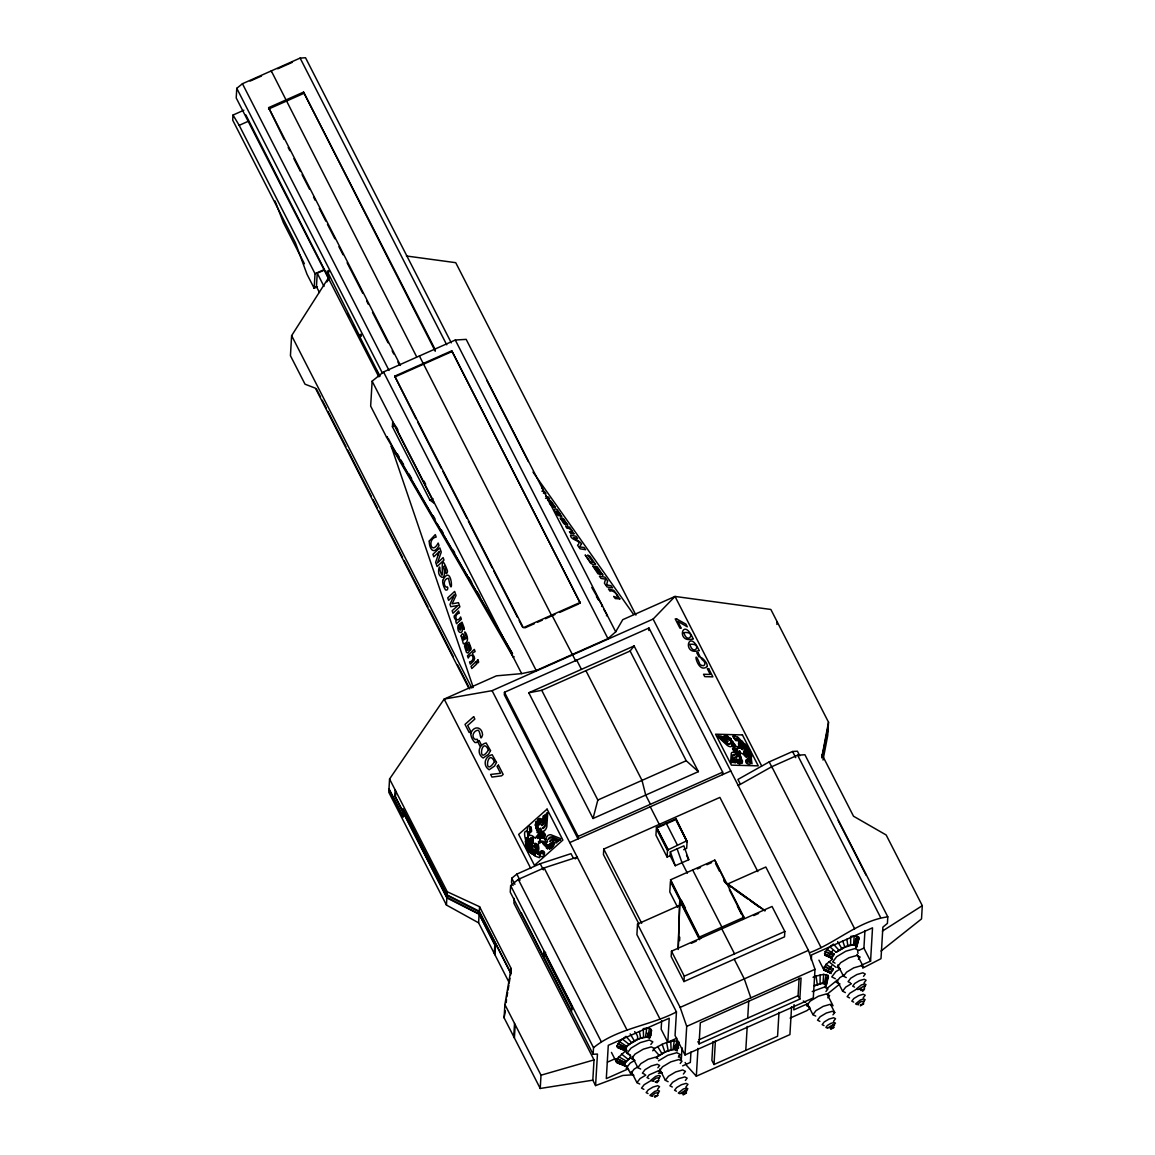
<?xml version="1.0" encoding="UTF-8"?>
<svg xmlns="http://www.w3.org/2000/svg" width="1155" height="1155" viewBox="0 0 1155 1155"><rect width="100%" height="100%" fill="white"/><g stroke="black" fill="none" stroke-linecap="round" stroke-linejoin="round"><path stroke-width="1.5" d="M542.763 828.048A8.172 5.905 82.4 0 0 545.579 822.1C547.513 814.159 543.442 811.676 544.438 819.386A6.583 4.764 82.4 0 1 541.955 825.666L541.377 825.002M678.173 948.183L679.746 901.795L680.829 903.412M678.245 949.482L679.79 901.001L699.555 939.665L699.612 938.683L670.42 881.554L669.799 891.992L677.653 907.354M679.631 940.661L679.746 937.153M243.849 110.23L233.007 115.052L232.704 120.134L295.406 242.767L306.985 274.211L314.16 288.259L317.408 286.815M451.302 342.862L305.526 57.75L300.112 58.082L242.449 83.723L236.775 88.314L236.212 97.93L326.923 275.338L328.193 274.774L328.439 270.501M284.101 139.466L268.624 107.646L303.563 92.111L435.348 349.864M271.237 71.682L271.281 70.903L416.609 356.736M435.262 351.279L303.563 92.111M328.944 277.157L291.623 335.643L290.439 355.682L305.021 384.196L315.43 388.196L469.031 688.625M314.16 288.259L315.026 273.692L239.186 125.332L233.007 115.052M319.459 292.518L316.456 286.642L317.279 272.681M326.908 281.892L328.843 278.875L324.367 269.534L245.842 114.922M326.923 275.338L327.168 271.064L359.956 336.726L361.226 336.163M378.782 376.775L327.471 276.42L327.717 272.45L328.987 271.887M359.508 336.206L359.595 334.806L360.865 334.243L360.779 335.643L359.508 336.206L379.807 375.895M509.369 983.006L478.603 922.831L446.436 905.044L388.787 792.272L389.567 779.004L444.17 699.078L496.433 675.834L521.656 673.625L536.209 670.521L607.949 638.628L615.702 631.814L466.172 339.368L455.287 340.032L383.532 371.939L372.141 381.179L370.654 406.098L386.506 437.095L512.56 653.658M415.959 418.702L394.721 376.155L451.764 350.788L580.33 603.242L451.764 350.788M392.411 426.729L392.686 421.994L434.28 503.335L429.877 500.028L392.411 426.729L395.515 425.358M395.154 789.919L394.779 796.055L402.821 811.763L402.604 815.387L388.99 788.764M395.79 791.161L395.458 796.791L402.85 811.258L402.994 808.774L447.043 894.908L479.282 911.266L510.856 973.03M446.436 905.044L447.23 891.761L389.567 779.004M478.603 922.831L479.556 906.704L447.23 891.761M504.461 692.278L504.316 694.761L578.02 838.905L578.164 836.422L504.461 692.278L648.98 628.017L722.684 772.161L722.539 774.644M494.297 953.539L494.816 944.992L479.108 914.269L446.87 897.911L403.456 813.019L403.21 817.148L388.961 789.269M494.946 954.795L495.481 945.728L479.137 913.764L446.898 897.392L403.485 812.514L403.6 810.536L447.014 895.414L479.253 911.786L510.828 973.535L510.582 975.051M575.19 858.916L577.211 857.125L544.12 867.91L518.292 879.403L510.64 885.611L510.25 892.151L593.136 1054.255L597.453 1054.067L595.576 1085.599L622.762 1075.449L633.431 1074.8M573.385 858.281L571.018 853.66L540.208 863.709L516.834 874.104L511.766 878.204L511.521 882.406L513.094 885.481M595.576 1085.599L592.818 1080.17L540.222 1088.472L504.1 1017.8L504.879 1004.532L511.131 968.467L479.556 906.704M506.265 1002.627L506.468 999.393M514.192 898.388L513.903 903.21L594.017 1059.9L592.818 1080.17M510.828 973.535L511.131 968.467M513.758 1036.699L514.538 1023.431M514.394 1037.941L515.188 1024.673M554.977 614.503L551.801 615.918L551.859 615.023L575.782 661.079M572.534 1008.835L545.319 955.604L545.521 952.225M540.222 1088.472L541.016 1075.204L504.879 1004.532M757.839 871.606L719.897 797.412L603.762 849.055L603.43 854.556L638.946 924.014M593.136 1054.255L593.526 1047.7L510.64 885.611M648.836 630.5L648.98 628.017M679.746 901.795L679.53 905.39L637.531 924.058L636.91 934.597L676.455 1011.939L675.054 1035.501L685.002 1054.963L813.293 997.92L814.997 969.334L808.428 950.363L765.823 867.015L727.058 884.254M627.064 1050.631L625.649 1049.101C627.8 1040.294 644.317 1043.138 634.644 1031.617M675.906 819.992L687.066 841.822L675.978 818.808L656.401 827.514L668.095 849.806L657.628 829.319M667.099 857.039L667.489 850.528L656.329 828.698L655.939 835.209L667.099 857.039L670.131 855.696L670.362 851.841L683.876 845.835L688.77 859.71L675.256 865.73L670.131 855.696M667.518 850.066L687.138 840.638M661.656 1020.674L661.151 1029.235L667.792 1042.229L676.758 1038.244M742.766 919.496L744.022 917.243L714.815 860.114L670.521 879.821L699.656 938.033L700.782 938.163M675.978 818.808L687.095 841.36M656.733 1057.143L664.948 1052.219L662.162 1044.293L666.623 1042.532L674.26 1040.799L678.562 1041.796L677.061 1051.151M671.488 951.186L671.171 956.571L683.962 981.577L784.505 936.864L784.837 931.479L772.045 906.473L671.488 951.186L684.28 976.192L683.962 981.577M667.792 1042.229L669.221 1018.234L608.281 1045.333L606.303 1078.611L628.147 1068.895M687.066 841.822L686.676 848.333L683.644 849.69M682.013 1047.744L681.291 1059.9L679.068 1055.569M685.002 1054.963L686.705 1026.376L680.151 1007.405L637.531 924.058M690.95 1052.046L690.344 1062.441L682.634 1065.863M699.656 938.033L670.521 879.821M791.579 1006.785L789.919 1034.591L696.321 1076.215L697.981 1048.394M699.064 1043.903L700.32 1022.767L801.079 977.967L799.823 999.104L699.064 1043.903L697.909 1041.637M714.815 860.114L725.297 881.842M712.996 1041.579L711.884 1060.362L714.007 1064.506L777.575 1036.237L778.99 1012.329M714.007 1064.506L715.421 1040.597M745.784 1050.371L747.213 1026.463M747.704 1018.089L748.714 1001.183M776.911 624.436L777.07 621.621M794.106 1004.662L793.788 1009.874L807.244 1003.897M799.823 999.104L798.076 995.711L799.13 978.097M821.754 757.507L828.51 722.222L770.861 609.465L675.011 596.442L622.747 619.672L615.702 631.814M811.301 960.065L811.604 954.925L872.53 927.826L870.567 961.104L861.197 965.277M828.51 722.222L827.731 735.49L823.01 760.062M830.907 957.712L824.93 955.142L825.146 951.706L829.795 946.739L836.105 952.254L844.911 947.288L842.688 940.892M870.567 961.104L863.911 948.111L864.951 930.598M738.218 785.53L771.785 766.689L797.614 755.197L804.934 754.749L887.805 916.853L887.415 923.394L882.882 927.147L881.005 958.679L862.727 968.107M821.941 754.475L853.516 816.224L886.174 834.993L922.296 905.664L921.517 918.932L881.034 951.041M649.543 1038.475L651.535 1030.578L649.413 1028.282L646.742 1028.138L645.501 1037.219M673.019 1049.895L674.26 1040.799M822.418 983.454L826.46 984.71L827.962 975.354L823.674 974.372L823.039 982.963L814.362 985.778L823.039 982.963L826.114 983.67L825.969 986.125L825.146 986.413L826.735 980.378M856.923 943.462L855.711 947.923L859.002 938.322L858.512 936.864L854.224 935.882L853.588 944.472L844.911 947.288M647.796 1033.927L647.276 1037.334L647.897 1036.829M675.054 1048.292L675.574 1044.9M855.783 938.279L854.758 945.079L856.173 946.595L857.01 946.219L858.512 936.864M651.045 1029.119L649.197 1037.435L648.027 1036.843L649.413 1028.282M674.794 1049.996L676.931 1040.958M826.33 974.517L824.194 983.569M856.894 936.026L855.494 944.588L852.982 944.963M506.958 996.751L507.637 992.362M508.07 990.08L508.907 985.071M509.398 981.808L509.976 978.299M504.1 1017.8L505.356 1010.914M821.97 757.853L828.323 725.369M822.519 756.467L828.178 727.852M822.49 756.973L828.149 728.357M649.067 1034.577L648.359 1037.883L649.197 1037.435M676.238 1048.899L676.931 1045.607M856.894 940.675L855.841 945.627L856.664 945.18C849.43 943.014 841.937 948.385 836.105 952.254M675.877 1050.545L678.562 1041.796M827.962 975.354L825.291 984.118M649.76 1036.959L651.535 1030.578M677.278 1049.635L679.039 1043.254M825.969 986.125L828.453 976.812M856.519 947.634L859.002 938.322M593.035 818.491L597.828 800.04L541.738 690.315L528.773 692.783L593.035 818.491L698.385 771.641L634.109 645.948L528.773 692.783M617.463 1047.397L626.328 1051.122L617.463 1047.397L616.972 1045.939L619.484 1041.593L625.952 1036.353L631.641 1042.705M630.341 1057.619L624.407 1063.062L624.263 1065.516L625.433 1066.123L616.568 1062.412L616.77 1058.962L625.057 1051.353C635.784 1058.962 627.598 1057.301 624.768 1064.101L624.263 1065.516L616.568 1062.412L611.457 1052.407M830.012 972.712L824.049 970.157L823.558 968.699L826.07 964.338L832.538 959.098M637.43 1039.543L640.65 1037.955L639.408 1031.473M664.948 1052.219L668.168 1050.631L666.623 1042.532M817.321 984.609L816.022 976.091L823.674 974.372M847.885 946.118L846.889 939.217M542.475 832.033L543.471 831.903L545.377 834.82A3.754 2.714 82.4 0 1 543.731 837.606L545.925 841.822C548.12 844.045 548.177 839.122 545.651 839.266M649.428 1037.522L651.203 1035.212L647.233 1033.191M650.843 1044.452L652.835 1041.853L649.269 1040.034L640.216 1042.633L631.005 1048.148L627.021 1053.346L630.587 1055.165M633.806 1075.334L630.63 1073.717L634.182 1069.097L638.267 1066.642M640.621 1069.039L637.834 1067.624L640.938 1063.582L648.114 1059.294L655.145 1057.258L657.917 1058.687M652.705 1050.805L654.481 1048.509L651.305 1046.878L643.263 1049.188L635.062 1054.096L631.525 1058.716L634.701 1060.333M639.726 1084.04L636.939 1082.625L640.043 1078.582L645.789 1075.146M657.859 1067.783L659.635 1065.473L657.253 1064.246L651.218 1065.993L645.068 1069.66L642.411 1073.125L644.793 1074.352M658.884 1078.005L660.357 1076.085L659.043 1075.406L655.694 1076.373L650.799 1080.344L652.127 1081.022M658.451 1079.174L659.491 1077.832L656.213 1078.034L652.792 1080.806L653.716 1081.282M656.964 1082.784L658.985 1080.272L655.159 1081.975L658.393 1081.037M678.36 1057.128L680.353 1054.529L676.787 1052.696L667.734 1055.309L658.523 1060.824M657.484 1089.338L659.548 1086.653L657.7 1085.7L653.008 1087.057L648.229 1089.916L646.15 1092.601L648.013 1093.554M668.124 1081.701L665.352 1080.286L668.456 1076.243L675.617 1071.956L682.663 1069.934L685.435 1071.349L683.37 1074.049M680.223 1063.481L681.999 1061.171L678.808 1059.539L670.781 1061.864L662.58 1066.758L659.029 1071.378L662.219 1073.009M657.989 1093.02L659.476 1091.085L658.148 1090.421L654.798 1091.374L649.904 1095.344L651.232 1096.023M657.57 1094.175L658.595 1092.832L655.333 1093.034L651.896 1095.806L652.835 1096.283M685.377 1080.445L687.153 1078.135L684.771 1076.922L678.736 1078.655L672.585 1082.336L669.929 1085.801L672.311 1087.014M685.882 1086.999L687.961 1084.314L686.099 1083.361L681.407 1084.718L676.628 1087.577L674.563 1090.262L676.411 1091.215M685.969 1091.836L687.008 1090.493L686.084 1090.017L680.309 1093.467L683.587 1093.265M832.596 950.753L828.164 956.528L832.134 958.563M834.213 953.972L832.279 957.221L824.453 953.698M831.716 965.768L827.283 971.528L831.254 973.564M833.333 968.987L831.383 972.221L823.558 968.699M825.955 991.495L827.947 988.897L824.367 987.077L812.254 991.524M815.719 1016.082L812.932 1014.653L816.036 1010.625L823.212 1006.337L830.243 1004.301L833.029 1005.731L827.298 994.542M846.269 977.592L843.497 976.177L846.601 972.135L853.762 967.847L860.807 965.811L863.579 967.24L857.039 954.449M827.803 997.848L829.579 995.538L826.403 993.921L818.361 996.231L810.175 1001.14L806.623 1005.745L809.799 1007.377M858.367 959.357L860.129 957.047L856.952 955.43L848.925 957.74L840.725 962.649L837.173 967.255L840.349 968.886L835.772 971.702L831.788 976.899L835.354 978.733M845.388 992.593L842.601 991.178L845.705 987.135L851.437 983.699M832.957 1014.826L834.733 1012.516L830.676 1004.576M863.521 976.336L865.283 974.026L862.9 972.799L856.88 974.546L850.73 978.213L848.073 981.678L850.455 982.905M833.477 1021.381L835.541 1018.681L833.693 1017.743L829.001 1019.085L824.222 1021.944L822.158 1024.644L824.006 1025.597M864.027 982.891L866.091 980.191L864.243 979.252L859.551 980.595L854.772 983.454L852.708 986.153L854.556 987.106M833.564 1026.217L834.589 1024.875L833.665 1024.398L827.904 1027.849L831.167 1027.647M864.546 986.558L866.019 984.638L864.705 983.959L861.356 984.926L856.461 988.897L857.775 989.575M864.113 987.727L865.153 986.384L864.229 985.908L858.454 989.359L861.731 989.156M862.626 991.337L864.647 988.824L860.822 990.528L864.056 989.59M863.132 997.891L865.211 995.206L863.348 994.253L858.67 995.61L853.892 998.469L851.812 1001.154L853.675 1002.107M863.651 1001.573L865.124 999.638L863.81 998.96L860.461 999.927L855.566 1003.897L856.894 1004.576M863.218 1002.728L864.258 1001.385L860.995 1001.587L857.559 1004.359L858.497 1004.836M541.738 690.315L630.11 651.016L634.109 645.948M542.749 828.019L542.893 828.554A7.868 5.688 82.4 0 0 546.113 822.273L546.272 814.073A1.819 1.314 82.4 0 1 547.744 812.745L546.791 826.951A7.811 5.645 82.4 0 1 541.681 831.499L541.291 830.719A3.479 2.512 82.4 0 0 540.8 828.164L539.573 828.655L541.897 834.444L542.417 832.279M850.629 945.324L850.701 936.416L854.224 935.882M820.079 983.815L820.151 974.907M530.809 868.531L444.17 699.078L492.088 690.661L653.109 619.066L675.011 596.442L761.65 765.881M543.731 853.43L542.244 853.877L539.833 852.246A1.761 1.271 82.4 0 0 538.028 852.39L540.121 854.844L540.02 856.664L542.85 856.433A1.79 1.299 82.4 0 0 543.991 855.436L543.832 852.563L541.868 851.466C544.9 857.645 546.243 850.037 541.219 850.73A1.559 1.126 82.4 0 0 541.06 853.04M742.42 742.333L743.603 744.657L741.929 741.698M550.141 844.334L549.231 845.128A4.418 3.191 82.4 0 0 551.917 847.626L552.812 846.716A4.158 3.003 82.4 0 1 550.141 844.319M593.526 1047.7C617.232 1028.224 649.774 1025.958 676.455 1011.939M826.648 988.709L836.307 980.884M809.771 1008.344L807.027 1010.567L790.092 1018.089M827.572 993.906L839.902 983.916M656.141 1057.172L664.977 1051.887L673.639 1049.39M829.795 946.739L833.434 944.097L839.122 950.45M882.406 931.089L922.296 905.664M634.716 1060.391L630.11 1063.149L626.126 1068.346L628.508 1069.559M662.162 1044.293L653.47 1049.014L659.159 1055.367M650.323 1080.993L644.187 1084.675L641.516 1088.126L643.898 1089.353M843.93 975.195L839.829 977.65L836.292 982.27L839.468 983.887M684.121 1092.038L687.875 1088.761L686.561 1088.082L683.211 1089.05L678.317 1093.005L679.631 1093.684M855.985 989.546L849.835 993.228L847.178 996.678L849.56 997.906M831.716 1026.42L835.469 1023.128L834.141 1022.449L830.792 1023.417L827.384 1025.467L825.897 1027.387L827.225 1028.066M799.765 755.818L797.412 751.198L792.575 751.501L769.187 761.896L737.944 779.437L740.297 784.057M809.655 952.716C836.379 942.61 859.06 920.665 887.805 916.853M250.101 81.081L261.478 76.028M277.734 68.795L292.374 62.298M268.538 109.061L303.476 93.526M239.186 125.332L248.513 121.174M315.026 273.692L324.367 269.534M324.338 270.068L317.25 273.215L324.006 286.44M327.471 276.42L328.742 275.857L328.193 274.774M314.203 287.638L316.456 286.642M360.028 335.34L361.313 334.762M394.664 377.05L451.706 351.683M386.506 437.095L387.416 436.691M473.276 687.499L391.285 446.451L392.195 446.047L434.655 519.418M429.877 500.028L432.981 498.642M466.331 575.017L467.226 574.613M580.373 602.347L523.331 627.714L394.721 376.155M524.861 627.901L534.375 623.671M537.537 622.256L542.301 620.148M545.463 618.734L550.213 616.626M559.727 612.395L578.742 603.935M601.596 606.418L602.506 606.014L591.75 587.419M514.163 656.776L513.253 657.181L391.285 446.451M606.389 615.774L607.299 615.37L603.675 609.118M597.828 800.04L686.214 760.741L698.385 771.641M578.164 836.422L722.684 772.161M569.762 842.573L730.783 770.977M657.989 827.514L664.515 824.612M666.146 823.89L674.303 820.252M697.346 868.95L700.508 867.535M706.846 864.734L711.596 862.612M545.319 955.604L543.543 956.398L543.846 951.316L571.869 1006.121L571.566 1011.202L521.381 913.013M699.728 936.936L744.022 917.243M691.369 943.303L696.277 941.123M753.695 915.597L758.604 913.417M684.28 976.192L784.837 931.479M680.151 1007.405L808.428 950.363M686.705 1026.376L814.997 969.334M607.458 1062.152L615.269 1058.673M857.674 950.897L863.911 948.111M698.963 1039.789L798.076 995.711M813.048 977.274L816.022 976.091M832.697 970.532L824.251 966.706M735.374 752.497L732.515 748.772A3.754 1.747 53.3 0 1 734.06 747.92L730.393 742.477L732.169 745.581A7.464 3.465 53.3 0 1 727.347 745.466L717.486 736.341L718.396 735.966M541.016 1075.204L594.017 1059.9M640.404 1038.374L648.027 1036.843M667.922 1051.036L671.113 1049.78L670.752 1041.334M627.324 1046.199L625.303 1048.061L625.158 1050.516L625.981 1050.068L618.387 1046.892L619.932 1047.686M626.443 1061.2L618.589 1056.594M751.27 759.138L749.826 757.68L750.808 758.344M559.958 840.176L560.926 838.718L550.762 834.718A7.464 5.4 82.4 0 0 545.651 839.266M646.742 1028.138L643.234 1028.672L643.595 1037.103L634.239 1040.814L626.602 1046.358L619.484 1041.593M733.757 737.193L737.525 740.442A1.761 0.823 53.3 0 0 739.258 741.481L737.265 737.323L734.551 735.706A1.79 0.823 53.3 0 0 733.454 735.663L733.67 737.713L735.576 739.691C728.69 729.541 737.8 745.697 736.341 739.128M835.801 967.211L828.9 961.754M629.215 1044.467L622.314 1038.995M628.32 1059.467L621.419 1053.995M658.35 1073.255L661.916 1073.038M730.436 740.586C728.877 737.814 734.869 749.321 737.006 746.505L739.229 747.256L738.796 745.105A5.934 2.758 53.3 0 1 738.536 743.589L738.637 742.795A5.356 2.483 53.3 0 1 740.543 741.885L741.654 743.17A19.606 9.081 53.3 0 1 749.306 758.676A6.901 3.191 53.3 0 1 743.575 754.432L741.366 753.074A2.007 0.924 53.3 0 1 739.792 752.843L738.882 751.948L739.691 758.315A2.671 1.242 53.3 0 1 739.749 758.95L739.691 759.196A1.949 0.91 53.3 0 1 739.229 759.514L736.139 759.427A2.454 1.141 53.3 0 0 735.446 760.293L735.114 763.094L734.306 760.004A5.226 2.425 53.3 0 1 736.544 757.911L736.009 757.175M547.918 500.274L551.975 505.356L549.13 500.317L551.137 501.256L555.324 507.594L551.383 502.382L553.49 507.348L549.491 503.508M560.103 840.219L552.249 836.899A6.309 4.562 82.4 0 0 548.264 838.978L548.611 839.252A5.833 4.216 82.4 0 1 552.682 838.169L558.63 841.389L552.076 839.468A4.432 3.205 82.4 0 0 549.91 841.389L550.054 841.721A3.682 2.657 82.4 0 1 552.437 840.176C559.742 840.782 557.519 844.998 552.61 841.62L549.361 844.522A3.436 2.483 82.4 0 1 547.34 844.854L543.283 841.316L541.262 841.013L540.554 842.645L538.23 843.699L538.62 846.485A5.934 4.288 82.4 0 1 538.851 848.506L538.735 849.82A5.356 3.869 82.4 0 1 536.685 853.04L535.545 852.188A19.606 14.178 82.4 0 1 527.907 836.437M826.561 955.979L829.232 956.138M825.681 970.98L828.337 971.138M675.415 1049.491L676.715 1050.097M619.094 1048.235L621.751 1048.394M618.199 1063.235L624.104 1064.809M406.416 255.991L455.734 262.676L635.929 615.095M541.912 491.193L544.539 491.64L545.911 493.575L543.413 493.156M545.564 498.238L549.693 498.931L548.322 496.997L545.622 496.433M748.527 758.994L749.581 761.78L748.902 760.033M530.838 828.236L529.654 828.698L529.755 832.38A3.884 2.815 82.4 0 1 528.918 835.065L527.763 831.586L526.521 830.979A2.888 2.093 82.4 0 0 527.301 829.867L527.662 827.63A1.718 1.242 82.4 0 1 529.106 826.345L530.838 828.236L530.939 831.369L531.141 828.424C529.683 822.317 533.783 835.527 529.741 830.994M824.93 955.142L831.095 957.639M830.2 972.64L824.049 970.157L818.938 960.152M621.361 1048.278L625.635 1050.039M620.466 1063.279L624.754 1065.04M830.416 956.542L825.868 954.636L827.413 955.43M617.044 1060.521L617.506 1061.893L622.054 1063.798M616.972 1045.939L625.649 1049.101L621.015 1046.95M616.077 1060.954L624.768 1064.101L620.134 1061.95M858.497 950.406L854.931 948.587L845.879 951.186L836.668 956.701L832.668 961.898L835.051 963.111M824.973 969.637L826.518 970.431M834.733 1012.516L832.351 1011.289L826.316 1013.036L820.18 1016.703L817.523 1020.168L819.906 1021.395M803.303 1000.995L805.685 1002.208M674.751 1045.852L678.721 1047.888M660.443 1071.652L658.581 1070.699L649.11 1074.901L647.045 1077.601L648.893 1078.553M617.506 1061.893L619.037 1062.687M825.146 951.706L833.592 955.517L827.572 952.225M617.665 1043.961L626.111 1047.773L618.589 1043.644M616.77 1058.962L625.216 1062.788L617.694 1058.659M825.175 966.403L828.178 968.049M538.172 834.603L538.605 832.437A1.458 1.054 82.4 0 1 538.259 834.675M826.966 949.338L834.083 954.102M826.07 964.338L833.188 969.117M724.084 881.294L765.144 910.847L725.528 882.68M725.513 883.127L731.375 887.3M734.306 889.393L747.516 898.778M750.447 900.857L759.239 907.123M718.237 735.836L725.874 743.04A6.309 2.931 53.3 0 0 729.657 744.138L729.325 743.733A5.833 2.7 53.3 0 1 725.427 741.914L719.652 735.98L725.99 741.409A4.432 2.05 53.3 0 0 728.025 741.467L727.895 741.164A3.682 1.704 53.3 0 1 725.629 740.702L721.139 736.197L725.427 739.604L728.502 739.691A3.436 1.588 53.3 0 1 730.436 740.73M841.923 948.775L837.635 941.585M661.959 1053.692L657.671 1046.502M634.442 1041.03L630.154 1033.841M746.65 762.401L747.776 762.82L747.617 760.264A3.884 1.805 53.3 0 1 748.368 758.965L750.736 763.238A2.888 1.343 53.3 0 0 750.014 763.513L749.711 764.798A1.718 0.794 53.3 0 1 748.353 764.769L746.491 760.207L746.347 762.069C747.949 767.483 743.705 756.251 747.646 761.203M696.321 1076.215L686.763 1065.646L685.132 1062.47M533.018 472.121L633.59 614.446M541.825 487.8L543.197 489.734M744.946 746L746.635 748.859L744.816 746.087M596.456 596.644L598.261 599.763M397.277 453.742L399.067 456.831M400.857 459.935L403.557 464.584M408.928 473.882L411.628 478.531M433.154 515.722L434.944 518.826M441.224 529.669L443.015 532.773M452.89 549.809L454.68 552.913M469.031 577.702L471.716 582.351M477.102 591.649L479.787 596.298M437.37 524.096L512.358 653.658M838.14 820.469L866.149 875.273M797.614 755.197L880.5 917.301M792.575 751.501L795.723 757.666M771.785 766.689L854.657 928.793M769.187 761.896L772.349 768.061M735.432 752.367C735.085 747.704 740.268 759.644 737.049 756.164A3.479 1.617 53.3 0 1 736.529 754.128L736.139 753.363A7.811 3.624 53.3 0 0 731.303 753.219L730.667 762.242A1.819 0.837 53.3 0 0 732.068 762.286L732.039 756.799A7.868 3.653 53.3 0 1 735.013 754.562L735.215 755.052A8.172 3.783 53.3 0 0 732.573 757.276C730.292 760.51 735.056 765.881 733.728 759.846A6.583 3.046 53.3 0 1 735.98 757.131M837.779 964.988L843.497 976.177M653.109 619.066L821.104 947.62M836.884 979.989L842.601 991.178M630.11 651.016L686.214 760.741M807.215 1003.478L812.932 1014.653M486.731 380.168L528.326 461.524M455.287 340.032L607.949 638.628M729.354 889.769L743.964 918.326M715.523 863.449L719.579 871.375M723.636 879.316L725.268 882.492M737.424 906.285L741.481 914.226M300.112 58.082L446.711 344.796M686.575 855.422L688.77 859.71M692.668 869.975L721.875 927.09M721.774 928.837L734.551 953.828M666.19 823.154L677.35 844.984M734.234 959.213L744.282 978.877L750.851 997.848M585.917 670.665L642.021 780.39L645.703 795.073L650.424 804.284M687.369 873.18L682.013 862.713L677.119 848.838M576.72 660.14L581.441 669.366M650.279 806.782L659.895 825.594M419.409 355.985L551.801 615.918M656.401 827.514L668.066 850.268M681.407 900.279L685.435 908.162M268.624 107.646L400.424 365.399M288.187 147.479L289.833 150.684M293.919 158.683L300.473 171.489M302.105 174.694L309.468 189.102M313.568 197.101L315.2 200.306M319.3 208.319L325.84 221.125M327.486 224.33L334.849 238.739M338.935 246.737L343.035 254.735M347.121 262.748L362.684 293.168M366.77 301.166L368.402 304.371M372.502 312.37L388.051 342.79M392.151 350.802L393.783 354.007M397.883 362.006L399.515 365.211M417.605 421.907L441.354 468.381M443 471.587L466.75 518.046M468.396 521.252L492.146 567.711M493.791 570.917L517.541 617.391M519.187 620.596L522.464 626.992M242.449 83.723L389.033 370.437M383.532 371.939L536.209 670.521M236.775 88.314L382.565 373.426M347.785 314.001L349.431 317.206M353.517 325.219L355.163 328.424M376.458 370.091L379.735 376.501M396.324 426.946L397.955 430.136M424.029 481.115L425.661 484.306M372.141 381.179L521.656 673.625M304.386 263.73L283.379 222.626L275.063 201.013M603.762 849.055L641.689 923.249M388.21 438.25L392.195 446.047M492.088 690.661L660.082 1019.23M291.623 335.643L471.832 688.062M316.456 388.946L320.541 396.959M322.187 400.179L326.288 408.191M327.933 411.397L345.966 446.667M347.597 449.887L371.376 496.39M373.022 499.595L377.122 507.608M378.753 510.813L402.532 557.316M404.178 560.522L427.956 607.025M429.588 610.23L453.366 656.733M457.467 664.76L469.767 688.813M659.635 1069.097L665.352 1080.286M544.12 867.91L627.006 1030.015M540.208 863.709L543.37 869.874M632.117 1056.435L637.834 1067.624M631.222 1071.436L636.939 1082.625M626.53 1065.704L630.63 1073.717M516.834 874.104L519.981 880.269M518.292 879.403L601.178 1041.507M511.766 878.204L514.928 884.369M526.189 841.259L528.052 841.418L527.907 840.479C526.03 842.183 524.962 837.389 527.33 838.443L527.272 837.577L525.742 837.837L526.146 841.114M670.362 851.841L675.256 865.73M857.588 937.369L858.05 938.755M857.631 951.864L858.107 953.323M751.01 758.33L749.075 755.211L750.808 756.366L751.385 759.066M751.558 757.016L751.154 753.97A11.68 5.414 53.3 0 0 747.415 746.895L744.629 743.878A21.858 10.135 53.3 0 1 751.558 757.016M541.392 825.045A5.226 3.783 82.4 0 0 543.803 819.704L543.413 815.719L542.648 820.382A2.454 1.776 82.4 0 1 541.883 822.418L538.605 825.291A1.949 1.415 82.4 0 0 538.1 826.215L538.028 826.634A2.671 1.935 82.4 0 0 538.071 827.543L539.154 833.203L538.75 836.292L537.811 835.845A2.007 1.458 82.4 0 0 536.137 837.057L535.487 838.313L533.884 837.13A6.901 4.981 82.4 0 0 527.878 836.379M538.966 820.295A7.421 5.371 82.4 0 0 539.833 823.529L540.569 822.432A4.822 3.494 82.4 0 1 539.876 818.317A1.949 1.415 82.4 0 0 538.981 820.295M529.409 841.851A9.125 6.598 82.4 0 0 532.859 848.593A65.748 47.543 82.4 0 0 529.409 841.851M540.915 834.95A1.935 1.4 82.4 0 1 541.262 836.133L541.204 836.74A1.704 1.227 82.4 0 1 540.28 837.808A1.992 1.444 82.4 0 1 540.915 834.906M746.635 755.976A8.677 4.028 53.3 0 1 743.964 750.764A11.564 5.356 53.3 0 1 746.708 755.991M563.351 519.88L565.936 524.962L563.784 523.576L560.204 517.974L564.42 522.97L561.575 517.931L563.582 518.855L567.769 525.193L563.351 519.88M693.13 638.816C675.502 644.519 682.518 614.59 693.13 638.816M699.136 650.568C681.508 656.271 688.524 626.342 699.136 650.568M527.705 832.048L528.008 835.657L528.745 835.181L527.705 832.048M733.541 750.014L733.035 749.292L733.541 750.014M461.119 635.929L463.4 643.84C473.824 642.065 460.282 623.238 466.375 636.896C465.292 644.432 463.819 628.103 461.119 635.929M736.457 750.274L736.457 750.476A1.935 0.895 53.3 0 0 736.803 751.501A1.992 0.924 53.3 0 0 737.352 749.97A1.704 0.794 53.3 0 0 736.5 750.1L736.457 750.274M749.768 760.38L749.754 762.026L752.035 763.802L750.822 755.226A22.739 10.539 53.3 0 0 745.798 745.596L737.771 737.034L737.525 738.449L744.022 745.942A20.833 9.659 53.3 0 1 749.133 756.612L749.768 760.38M525.467 841.143L525.814 845.316A11.68 8.446 82.4 0 0 529.553 852.275L532.412 854.065A21.858 15.809 82.4 0 1 525.482 841.143M535.184 825.002L537.191 825.854L535.184 825.002M547.744 846.456L547.398 848.766L547.744 846.456M560.031 514.423L557.158 511.232L560.031 514.423M683.818 632.637C687.831 645.905 697.071 630.832 683.818 632.637M689.824 644.389C693.837 657.657 703.077 642.584 689.824 644.389M594.71 568.13L598.608 572.635L594.897 566.253L597.164 566.701L602.968 575.248L596.904 568.188L600.629 574.641L597.958 573.761L592.818 565.979L594.71 568.13M748.96 751.602L748.931 753.623L750.115 754.605L748.815 754.287L748.454 751.587L747.083 750.663L748.96 751.602M490.514 750.62L488.551 754.287L483.137 758.012C476.452 753.811 478.675 744.542 486.154 742.968L490.514 750.62M496.52 762.372L494.557 766.039L489.143 769.764C482.458 765.548 484.681 756.294 492.16 754.72L496.52 762.372M544.337 833.881L544.857 834.632L544.337 833.881M739.893 757.507L741.568 758.936L739.633 756.583L740.961 756.958L741.164 757.781L739.936 757.348M527.532 831.845L528.037 839.353A20.833 15.058 82.4 0 0 533.134 850.354L539.775 855.249L539.399 857.717L534.794 855.942L531.242 852.635A22.739 16.444 82.4 0 1 526.204 843.092C526.204 841.085 521.728 828.554 527.532 831.845M488.45 750.071C477.073 766.978 481.635 734.898 488.45 750.071M494.47 761.824C483.079 778.73 487.641 746.65 494.47 761.824M528.153 843.655L528.514 847.626L530.015 846.283L529.553 845.388L528.6 846.254L528.297 842.544L526.925 843.338L527.243 844.348L528.153 843.655M474.517 658.538L473.94 660.689L470.302 664.154L469.551 661.945C475.932 660.905 472.265 650.164 468.223 658.032L467.472 655.823L474.344 649.384L475.109 651.608C469.464 653.817 474.893 654.986 474.517 658.538M537.855 828.583L536.108 828.453L537.855 828.583M734.724 744.369L733.815 744.556A2.036 0.938 53.3 0 1 732.92 743.17L734.724 744.369M735.634 760.149L735.692 760.741A2.05 0.953 53.3 0 0 736.255 761.867L737.338 762.776L737.727 761.91A2.05 0.953 53.3 0 0 737.15 760.799L735.634 760.149M542.922 843.439L543.586 844.507L544.785 843.626A2.036 1.473 82.4 0 0 543.875 842.443L542.922 843.439M739.879 754.345C738.579 755.976 738.94 751.688 739.879 754.345M540.222 819.357L540.266 820.194A2.05 1.487 82.4 0 0 540.829 821.306L541.94 821.624L542.374 819.963A2.05 1.487 82.4 0 0 541.811 818.837L540.222 819.357M454.363 615.918C453.15 618.358 457.539 620.61 455.792 621.491L456.543 623.7L461.365 619.196L460.614 616.987C456.557 624.711 452.977 614.301 459.315 613.175L458.564 610.966L454.363 615.918M536.512 829.781L537.191 830.878L538.115 829.853L536.512 829.781M470.792 733.512C470.807 736.832 472.612 740.24 474.965 742.535C478.401 743.82 478.589 737.309 475.701 739.633C470.533 737.641 473.536 730.133 478.314 730.205C481 732.934 480.004 742.838 482.573 734.854C482.025 726.278 473.492 725.412 470.792 733.512M707.178 666.435C697.028 675.458 691.888 643.306 699.973 664.544C705.07 668.081 706.846 662.638 702.298 659.794C696.985 653.412 708.347 661.988 707.178 666.435M547.21 845.301L547.21 845.301M459.806 623.83C461.192 627.006 460.903 634.138 458.939 627.338C458.997 619.99 455.994 630.024 459.661 632.334C466.736 634.225 456.658 614.792 464.036 629.547A1.819 0.996 84.3 0 0 464.209 627.945L462.058 622.155L459.806 623.83M466.634 643.941L467.472 650.583L466.115 649.081L465.523 644.201L464.541 646.251L466.49 652.445L467.948 653.008L469.175 651.42L468.309 644.634L469.479 645.818L470.258 650.482L470.879 649.644A1.819 0.996 84.3 0 0 471.052 648.042L468.901 642.252L466.634 643.941M541.912 841.923L543.052 842.876L543.76 842.24L541.912 841.923M442.654 580.517C442.582 583.824 443.751 587.245 445.556 589.988C448.385 591.447 448.487 585.195 446.22 587.216C442.61 585.008 444.256 578.121 448.544 578.265C453.265 604.31 452.832 560.724 442.654 580.517M735.735 746.043L733.93 744.758L735.735 746.043M547.08 845.547L546.459 848.001L547.08 845.547M545.261 845.994L545.795 846.557L546.459 845.07L545.94 844.305L545.261 845.994M442.986 567.105C445.354 569.458 445.151 581.023 440.459 576.273C436.388 573.414 440.286 561.72 439.896 569.834C445.917 590.003 437.673 544.352 447.375 570.657A2.353 1.299 84.3 0 1 447.158 572.736C444.285 577.067 447.086 562.514 442.986 567.105M730.855 739.012L731.158 740.933L730.985 739.012M730.624 738.536L730.177 739.676L729.166 737.496L729.411 739.373L730.061 737.973L730.624 738.536M732.429 741.207L731.808 742.001L731.274 741.135L732.429 741.207M536.425 821.422L537.898 824.092L536.425 821.422M553.028 843.338L553.591 844.06L553.028 843.338M464.44 639.264C461.437 642.916 462.924 631.034 464.44 639.264M541.349 833.549L540.713 832.293L541.349 833.549M429.285 541.016C429.025 547.73 433.313 556.19 439.03 545.564L438.178 543.052C431.277 556.06 426.96 538.562 436.157 537.089L435.305 534.592L429.285 541.016M552.278 842.645C552.841 849.127 556.378 840.494 552.278 842.645M742.535 761.852L740.586 760.019L742.535 761.852M537.378 826.114L537.378 826.114M533.177 838.833L532.773 837.519L533.177 838.833M741.409 763.412L739.749 760.755L741.409 763.412M539.934 838.992C538.461 841.591 541.175 842.24 539.934 838.992M540.988 819.761L541.551 820.555L541.031 819.66M537.84 850.051L537.508 850.889L534.909 847.38A2.093 1.516 82.4 0 1 534.375 844.825A15.188 10.987 82.4 0 0 537.84 850.051M724.358 737.395L724.965 738.233L724.445 737.338M736.457 752.021L737.063 753.421L736.5 752.021M535.992 822.187L535.934 822.461A2.685 1.949 82.4 0 0 537.061 824.251L538.1 824.555L535.992 822.187M561.633 516.357C559.28 517.527 554.111 506.901 556.883 513.152C564.362 521.656 547.918 506.265 557.114 509.427L561.633 516.357M723.608 736.457C724.228 741.481 727.65 737.395 723.608 736.457M607.602 580.864L606.909 583.665A136.622 35.401 50.3 0 1 606.389 584.892L610.995 585.672L612.54 587.866L607.039 586.942L604.412 583.232L605.552 579.117L601.004 578.424L599.459 576.23L604.975 577.154L607.602 580.864M548.784 845.734L549.636 849.084L548.784 845.734M744.195 753.681L744.686 754.879L744.195 753.681M737.93 748.527C736.948 750.519 737.857 746.015 737.93 748.527M736.385 760.9L736.991 761.795L736.385 760.9M739.59 742.824L739.489 743.185A15.188 7.031 53.3 0 1 742.91 748.902A2.093 0.967 53.3 0 0 742.347 746.852L739.59 742.824M538.447 841.966L539.457 841.836L538.504 841.851M438.149 554.992L435.652 562.297L437.095 566.528L443.982 560.103L443.13 557.605L437.413 563.034L441.253 552.104L439.824 547.86L432.937 554.299L433.789 556.797L439.535 551.426A136.622 75.407 84.3 0 0 438.149 554.992M741.842 763.094L739.72 760.322L740.716 761.174A2.685 1.242 53.3 0 1 741.842 763.094M573.934 533.812L570.815 533.639L569.444 531.704C575.306 534.144 569.675 527.113 567.091 528.355L565.719 526.42L569.574 527.07L573.934 533.812M533.307 851.091L532.426 853.126L534.881 855.451L535.213 854.686L532.989 853.126L533.523 851.899L535.328 854.325L535.732 853.386L533.307 851.091M452.847 597.915L449.988 604.426L450.768 606.707L457.986 605.494L452.139 610.75L452.991 613.262L459.878 606.823L458.463 602.665L452.139 603.834L456.023 595.489L454.637 591.418L447.75 597.842L448.602 600.355L454.305 594.811L452.847 597.915M548.582 848.463L548.38 845.893L548.582 848.463M619.86 598.882L615.254 598.579L613.709 596.384C622.718 600.456 613.94 588.819 610.013 591.158L608.468 588.963L613.781 590.321L619.86 598.882M595.475 564.319L593.179 564.622L590.638 563.265L585.166 554.963L590.234 561.806L593.439 562.528L587.65 555.093L589.945 556.262L595.475 564.319M533.134 846.716L530.015 841.88L529.986 838.443L533.134 846.716M550.762 848.492L549.318 845.994A2.815 2.036 82.4 0 1 550.747 848.492M729.123 739.041L727.953 736.414L729.123 739.041M550.747 843.756L550.372 844.276A3.898 2.815 82.4 0 0 553 846.326L553.75 845.489A5.125 3.71 82.4 0 1 551.642 843.857L550.805 843.684M739.099 748.223L738.088 747.747L739.099 748.223M581.514 543.947L579.521 546.893L584.04 547.528L585.585 549.722L580.07 548.798L577.558 545.232C583.246 540.511 570.296 540.569 570.541 535.299L576.042 536.223L577.587 538.418C566.961 535.848 580.041 540.179 581.514 543.947M654.856 1096.211L654.798 1097.25L658.09 1095.272L654.856 1096.211M683.269 1093.872L683.197 1094.911L686.503 1092.948L683.269 1093.872M830.849 1028.253L830.792 1029.293L834.083 1027.315L830.849 1028.253M860.518 1004.763L860.446 1005.803L863.752 1003.825L860.518 1004.763M539.472 823.529L538.706 824.41A4.88 3.523 82.4 0 1 537.653 820.397A1.862 1.343 82.4 0 1 538.533 818.924A7.349 5.313 82.4 0 0 539.486 823.529M538.23 848.694L538.013 848.911A6.887 4.981 82.4 0 1 534.736 843.352L538.23 848.694M742.232 741.38L741.452 742.261L743.834 745.336L744.643 744.513L742.232 741.38M538.533 831.947L537.003 832.51L538.1 830.488L538.533 831.947M475.86 661.815L471.038 666.32L471.803 668.543L476.611 664.038L475.86 661.815M477.925 659.895L476.957 660.79L477.708 662.999L478.675 662.104L477.925 659.895M473.637 716.706L465.017 724.387L469.219 732.602L470.691 731.303L467.703 725.441L474.849 719.074L473.637 716.706M479.224 740.702L477.838 741.929L479.975 746.101L481.361 744.874L479.224 740.702M498.411 765.159L497.04 766.386L500.563 773.287L490.615 774.442L491.972 777.084L501.588 775.828L503.161 774.428L498.411 765.159M547.066 809.121L518.653 834.43L534.462 865.369L562.889 840.06L547.066 809.121M537.638 825.06L535.472 823.789A1.646 1.184 82.4 0 1 536.714 824.497L537.638 825.06M537.537 837.433L537.71 838.4L537.537 837.433M538.706 837.505L537.826 837.086L538.706 837.505M542.792 835.527L543.399 836.711L542.792 835.527M530.607 847.452L529.885 848.102L531.444 850.556L529.264 848.867L531.286 851.957L532.152 851.177L530.448 848.564L532.672 850.585L530.607 847.452M542.59 839.18L542.59 839.18M537.985 852.809L537.653 853.877L539.659 854.859L537.985 852.809M744.253 748.267L747.935 756.02L744.253 748.267M727.188 736.038L727.087 736.125A2.815 1.314 53.3 0 0 728.516 738.709L727.188 736.038M535.718 826.229L535.862 827.37L537.84 827.529L535.718 826.229M727.231 739.301L726.322 738.695A5.125 2.368 53.3 0 0 724.329 736.255L724.965 736.183A3.898 1.805 53.3 0 1 727.52 739.214L727.231 739.301M738.088 759.932L737.395 760.207A4.822 2.238 53.3 0 1 738.132 763.426A1.949 0.91 53.3 0 0 738.955 762.661A7.421 3.436 53.3 0 0 738.088 759.932M725.456 735.591L725.138 736.038A4.158 1.92 53.3 0 1 727.751 739.33L728.617 739.359A4.418 2.05 53.3 0 0 725.975 735.98L725.456 735.591M739.142 760.033L738.42 760.149A7.349 3.407 53.3 0 1 739.417 763.859A1.862 0.866 53.3 0 0 740.225 763.412A4.88 2.267 53.3 0 0 739.128 760.033M739.344 743.849L742.607 749.682A6.887 3.191 53.3 0 0 739.344 743.849M544.64 845.287L544.063 844.839A1.964 1.415 82.4 0 1 545.304 843.742L545.766 844.276A2.166 1.559 82.4 0 1 544.64 845.287M740.081 754.995L739.243 755.572L740.702 756.308L740.081 754.995M676.686 618.95L675.199 618.907L679.948 628.176L681.248 628.219L677.711 621.318L687.283 626.804L685.926 624.162L676.686 618.95M698.053 652.705L696.754 652.676L698.89 656.849L700.19 656.892L698.053 652.705M708.665 668.63L707.279 668.601L710.267 674.448L703.51 674.26L704.723 676.628L712.866 676.859L708.665 668.63M742.434 734.927L715.566 734.205L731.389 765.144L758.258 765.852L742.434 734.927M737.655 738.796L739.864 741.236L737.655 738.796M745.755 746.029L744.455 746.087L746.505 749.494L745.639 746.881L747.761 749.393L745.755 746.029M734.927 746.996L734.927 746.996M734.392 748.743L735.172 749.927L734.392 748.743M739.316 751.169L739.749 751.992L739.316 751.169M739.835 751.183L740.225 751.934L739.835 751.183M740.369 760.264L741.062 761.232A1.646 0.765 53.3 0 0 742.275 762.502L740.369 760.264M542.027 837.938L541.06 837.895A3.032 2.195 82.4 0 0 542.042 835.902L542.922 838.039L542.027 837.938M740.196 758.532L742.42 760.77L740.196 758.532M535.732 843.41L535.631 843.54A12.763 9.226 82.4 0 0 538.201 847.12A7.204 5.212 82.4 0 0 535.732 843.41M733.093 742.174L733.035 742.145A2.166 0.996 53.3 0 0 731.967 742.116L732.414 742.766A1.964 0.91 53.3 0 0 733.598 742.795L733.093 742.174M736.616 749.407L734.825 748.137L735.706 750.129A3.032 1.415 53.3 0 1 736.616 749.407M741.799 749.162L741.64 749.017A12.763 5.919 53.3 0 0 739.2 744.946A7.204 3.335 53.3 0 0 741.64 749.017L741.799 749.162M533.336 843.078A8.677 6.28 82.4 0 0 530.665 837.851A11.564 8.359 82.4 0 0 533.336 843.078M531.964 837.649A3.884 2.815 82.4 0 0 533.307 840.609A4.62 3.349 82.4 0 0 531.964 837.664M534.621 849.459A3.205 2.324 82.4 0 0 537.017 852.116A2.772 2.007 82.4 0 0 535.14 849.459A2.555 1.848 82.4 0 0 534.606 849.459M544.481 835.657A2.801 2.021 82.4 0 0 543.211 833.564A2.498 1.805 82.4 0 0 544.496 835.657M745.379 755.298A3.884 1.805 53.3 0 0 744.022 752.439A4.62 2.137 53.3 0 0 745.379 755.298M742.593 745.61A3.205 1.487 53.3 0 0 740.24 742.304A2.772 1.285 53.3 0 0 742.102 745.293A2.555 1.184 53.3 0 0 742.622 745.625M747.761 754.056A9.125 4.23 53.3 0 0 744.311 747.314A65.748 30.478 53.3 0 0 747.761 754.056M733.367 748.772A2.801 1.299 53.3 0 0 734.638 750.995A2.498 1.155 53.3 0 0 733.353 748.758"/></g></svg>
